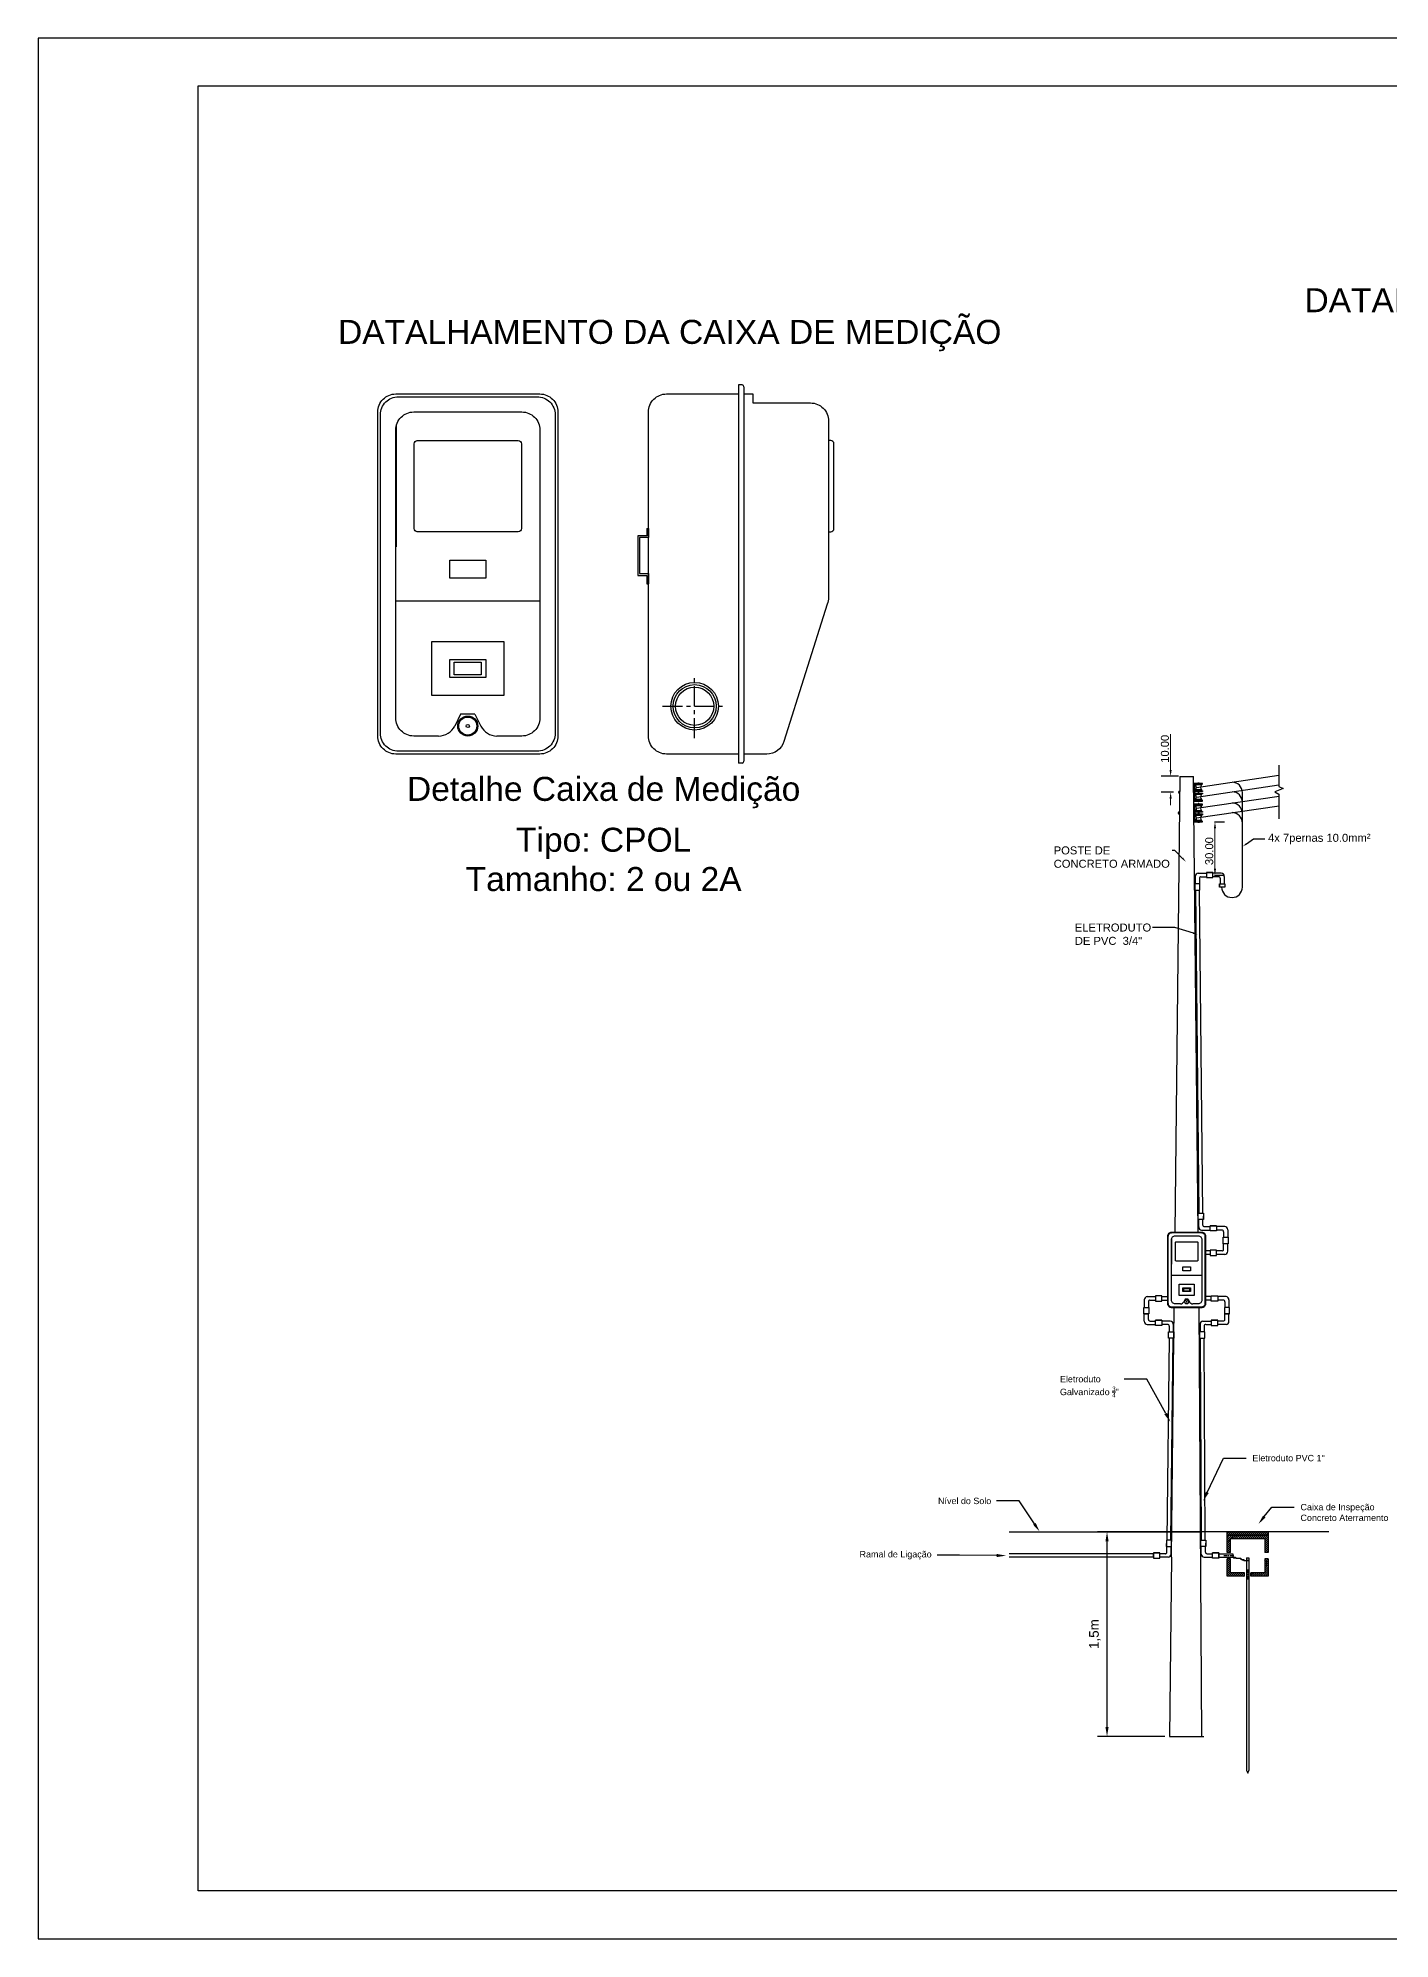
# Model space of a CAD drawing. Header units: millimetres. Extents: x 100 to 940, y 100 to 694.
# Drawn here: x 100 to 522, y 100 to 694 of the extents above; entities that cross this region are included whole.
import ezdxf
from ezdxf import colors
from ezdxf.entities.mleader import LeaderData, LeaderLine
from ezdxf.enums import TextEntityAlignment as Align
from ezdxf.math import Vec2, Vec3

# ---------------------------------------------------------------- set-up
doc = ezdxf.new("R2010")
doc.units = ezdxf.units.MM
doc.linetypes.add('CENTER', pattern=[2, 1.25, -0.25, 0.25, -0.25])
doc.layers.add('TXT', color=2, linetype='Continuous')
doc.styles.add('Annotative', font='Arial.ttf')
doc.styles.add('Notes', font='Arial.ttf', dxfattribs={"height": 3})
doc.styles.get("Standard").update_dxf_attribs({"font": 'Arial.ttf'})
doc.dimstyles.new('Electrical-Metric', dxfattribs={"dimtxt": 3, "dimasz": 3, "dimexe": 3, "dimexo": 1.5, "dimgap": 2, "dimtad": 1, "dimzin": 3, "dimdsep": 46, "dimtxsty": 'Standard', "dimcen": 3, "dimazin": 2, "dimtfac": 1, "dimtofl": 0, "dimtmove": 0, "dimatfit": 3, "dimfxl": 1, "dimfrac": 1, "dimtolj": 1, "dimtzin": 0, "dimarcsym": 0})
pattern_1 = [(45, (54.67514, -180.71044), (-0.31430896, 0.31430896), [])]

# ---------------------------------------------------------------- blocks, each defined once
blk = doc.blocks.new('*D140')
at = {"color": 0, "linetype": 'Continuous', "lineweight": -2, "transparency": 16777216}
for p, q in [((453.98, 227.25), (430.93, 227.25)), ((433.93, 166.25), (433.93, 224.25)), ((451.95, 163.25), (430.93, 163.25))]:
    blk.add_line(p, q, dxfattribs=at)
at = {"color": 0, "linetype": 'Continuous', "transparency": 16777216}
for points in [[(433.43, 224.25), (434.43, 224.25), (433.93, 227.25)], [(433.43, 166.25), (434.43, 166.25), (433.93, 163.25)]]:
    blk.add_solid(points, dxfattribs=at)
at = {"layer": 'Defpoints', "color": 0, "linetype": 'Continuous', "transparency": 16777216}
for p in [(433.93, 227.25), (455.48, 227.25), (453.45, 163.25)]:
    blk.add_point(p, dxfattribs=at)
at = {"color": 0, "linetype": 'Continuous', "transparency": 16777216, "insert": (430.13, 195.25), "char_height": 3, "attachment_point": 5, "rotation": 90}
blk.add_mtext('\\A1;1,5m', dxfattribs=at)
blk = doc.blocks.new('*D141')
at = {"color": 0, "lineweight": -2, "transparency": 16777216}
for p, q in [((467.48, 449.05), (470.65, 449.05)), ((467.48, 432.4), (470.65, 432.4))]:
    blk.add_line(p, q, dxfattribs=at)
at = {"color": 0, "lineweight": 5, "transparency": 16777216}
blk.add_line((467.65, 434.4), (467.65, 447.05), dxfattribs=at)
at = {"color": 0, "transparency": 16777216}
for points in [[(467.32, 447.05), (467.98, 447.05), (467.65, 449.05)], [(467.32, 434.4), (467.98, 434.4), (467.65, 432.4)]]:
    blk.add_solid(points, dxfattribs=at)
at = {"layer": 'Defpoints', "color": 0, "transparency": 16777216}
for p in [(465.98, 449.05), (467.65, 449.05), (465.98, 432.4)]:
    blk.add_point(p, dxfattribs=at)
at = {"color": 0, "transparency": 16777216, "insert": (465.87, 439.9), "char_height": 2.5, "attachment_point": 5, "rotation": 90}
blk.add_mtext('\\A1;30.00', dxfattribs=at)
blk = doc.blocks.new('*D142')
at = {"color": 0, "lineweight": 5, "transparency": 16777216}
for p, q in [((453.8, 465.27), (453.8, 476.46)), ((453.8, 456.29), (453.8, 454.29))]:
    blk.add_line(p, q, dxfattribs=at)
at = {"color": 0, "lineweight": -2, "transparency": 16777216}
for p, q in [((456.3, 463.27), (450.8, 463.27)), ((454.73, 458.29), (450.8, 458.29))]:
    blk.add_line(p, q, dxfattribs=at)
at = {"color": 0, "transparency": 16777216}
for points in [[(453.46, 465.27), (454.13, 465.27), (453.8, 463.27)], [(453.46, 456.29), (454.13, 456.29), (453.8, 458.29)]]:
    blk.add_solid(points, dxfattribs=at)
at = {"layer": 'Defpoints', "color": 0, "transparency": 16777216}
for p in [(453.8, 463.27), (456.23, 458.29), (457.8, 463.27)]:
    blk.add_point(p, dxfattribs=at)
at = {"color": 0, "transparency": 16777216, "insert": (452.02, 471.86), "char_height": 2.5, "attachment_point": 5, "rotation": 90}
blk.add_mtext('\\A1;10.00', dxfattribs=at)

msp = doc.modelspace()

# ---------------------------------------------------------------- hatches: boundary and pattern name
at = {"linetype": 'Continuous'}
h = msp.add_hatch(dxfattribs=at)
h.set_pattern_fill('ANSI31', color=256, scale=0.14)
h.set_pattern_definition(pattern_1)
h.paths.add_polyline_path([(471.443, 227.246), (471.443, 226.186), (484.293, 226.186), (484.293, 227.246)])
h = msp.add_hatch(dxfattribs=at)
h.set_pattern_fill('ANSI31', color=256, scale=0.14)
h.set_pattern_definition(pattern_1)
h.paths.add_polyline_path([(472.513, 214.396), (472.513, 218.751), (471.443, 218.751), (471.443, 213.326), (476.868, 213.326), (476.868, 214.396)], flags=17)
h.paths.add_polyline_path([(483.223, 220.751), (484.293, 220.751), (484.293, 226.166), (471.443, 226.166), (471.443, 220.751), (472.513, 220.751), (472.513, 225.106), (483.223, 225.106)])
h.paths.add_polyline_path([(484.293, 218.751), (483.223, 218.751), (483.223, 214.396), (478.868, 214.396), (478.868, 213.326), (484.293, 213.326)])

# ---------------------------------------------------------------- linework, layer by layer
for p, q in [((318.819, 585.539), (318.819, 467.414)), ((319.944, 585.539), (318.819, 585.539)), ((320.507, 584.977), (320.507, 467.977)), ((320.507, 582.727), (323.319, 582.727)), ((323.319, 582.727), (323.319, 579.914)), ((290.132, 540.685), (290.132, 538.435)), ((290.132, 540.685), (290.694, 540.685)), ((290.694, 540.685), (290.694, 537.872)), ((290.132, 538.435), (287.319, 538.435)), ((287.319, 538.435), (287.319, 526.06)), ((290.694, 537.872), (287.882, 537.872)), ((287.882, 537.872), (287.882, 526.622)), ((256.746, 526.477), (256.746, 509.602)), ((287.319, 526.06), (290.132, 526.06)), ((287.882, 526.622), (290.694, 526.622)), ((290.132, 526.06), (290.132, 523.438)), ((290.132, 523.438), (290.694, 523.438)), ((290.694, 526.622), (290.694, 523.438)), ((256.746, 518.039), (211.746, 518.039)), ((231.996, 482.683), (230.169, 478.985)), ((236.496, 482.683), (231.996, 482.683)), ((236.496, 482.683), (238.323, 478.985)), ((319.944, 467.414), (318.819, 467.414)), ((456.654, 463.246), (455.156, 320.871)), ((462.442, 320.871), (460.954, 463.246)), ((461.811, 378.446), (461.73, 390.442)), ((462.442, 320.871), (462.057, 355.946)), ((463.53, 309.058), (463.53, 305.515)), ((463.53, 307.286), (454.08, 307.286)), ((458.332, 299.862), (457.948, 299.085)), ((459.277, 299.862), (458.332, 299.862)), ((459.277, 299.862), (459.661, 299.085)), ((463.545, 163.246), (462.701, 297.246)), ((403.354, 227.246), (463.471, 227.246)), ((503.223, 227.246), (439.663, 227.246)), ((468.901, 220.295), (473.229, 220.295)), ((472.513, 220.751), (471.443, 220.751)), ((473.229, 220.295), (473.229, 219.207)), ((454.051, 219.28), (453.454, 163.246)), ((473.229, 219.207), (468.901, 219.202)), ((472.513, 218.751), (471.443, 218.751)), ((473.229, 219.403), (473.513, 219.27)), ((473.229, 219.256), (473.531, 219.11)), ((473.513, 219.27), (473.958, 219.27)), ((473.531, 219.11), (473.778, 219.11)), ((473.778, 219.11), (474.047, 219.11)), ((473.958, 219.27), (474.361, 219.025)), ((474.047, 219.11), (474.417, 218.931)), ((474.361, 219.025), (474.664, 219.025)), ((474.417, 218.931), (474.776, 218.931)), ((474.664, 219.025), (475.057, 219.025)), ((474.776, 218.931), (475.034, 218.931)), ((475.034, 218.931), (475.472, 218.931)), ((475.057, 219.025), (475.472, 219.025)), ((475.472, 219.025), (475.965, 218.645)), ((475.472, 218.931), (475.774, 218.628)), ((475.774, 218.628), (476.167, 218.483)), ((475.965, 218.645), (476.195, 218.531)), ((476.167, 218.483), (476.425, 218.483)), ((476.195, 218.531), (476.537, 218.531)), ((476.425, 218.483), (476.806, 218.303)), ((476.537, 218.531), (476.851, 218.383)), ((476.806, 218.303), (476.997, 218.214)), ((476.851, 218.383), (477.11, 218.261)), ((476.868, 213.326), (476.868, 214.396)), ((476.997, 218.214), (477.46, 218.214)), ((477.11, 218.261), (477.322, 218.261)), ((477.322, 218.261), (477.46, 218.261)), ((477.46, 219.099), (477.46, 152.637)), ((478.018, 218.261), (477.46, 218.261)), ((477.46, 218.214), (477.704, 218.214)), ((477.704, 218.214), (477.523, 218.214)), ((477.704, 218.214), (478.096, 218.214)), ((478.276, 218.214), (477.704, 218.214)), ((477.782, 218.261), (478.276, 218.261)), ((478.276, 219.099), (478.276, 152.637)), ((478.868, 213.326), (478.868, 214.396)), ((453.454, 163.246), (464.154, 163.246)), ((477.46, 152.637), (477.868, 151.821)), ((477.868, 151.821), (478.276, 152.637))]:
    msp.add_line(p, q, dxfattribs=at)
for p, q in [((211.925, 572.883), (211.925, 553.899)), ((211.925, 553.899), (211.925, 534.914)), ((461.88, 459.781), (487.648, 463.588)), ((487.648, 466.79), (487.648, 460.082)), ((456.352, 458.415), (456.227, 458.415)), ((456.227, 458.415), (456.227, 458.165)), ((456.227, 458.165), (456.352, 458.165)), ((456.602, 458.54), (456.352, 458.54)), ((456.352, 458.54), (456.352, 458.04)), ((456.352, 458.04), (456.601, 458.039)), ((456.602, 458.54), (456.6, 458.039)), ((456.654, 463.246), (460.954, 463.246)), ((463.757, 461.031), (461.007, 461.031)), ((461.007, 461.031), (461.007, 455.531)), ((463.757, 460.781), (461.257, 460.781)), ((461.257, 460.781), (461.257, 458.781)), ((461.257, 458.781), (463.757, 458.781)), ((463.757, 458.531), (461.257, 458.531)), ((461.257, 458.531), (461.257, 458.031)), ((461.257, 458.406), (461.382, 458.406)), ((461.257, 458.406), (461.257, 458.156)), ((461.257, 458.406), (461.382, 458.406)), ((461.257, 458.406), (461.257, 458.156)), ((461.377, 458.331), (461.257, 458.331)), ((461.377, 458.231), (461.257, 458.231)), ((461.382, 458.156), (461.257, 458.156)), ((461.382, 458.156), (461.257, 458.156)), ((461.257, 458.031), (463.757, 458.031)), ((463.757, 457.781), (461.257, 457.781)), ((461.257, 457.781), (461.257, 455.781)), ((461.377, 458.331), (461.382, 458.406)), ((461.377, 458.231), (461.377, 458.331)), ((461.377, 458.231), (461.382, 458.156)), ((461.387, 458.331), (461.382, 458.406)), ((461.387, 458.231), (461.382, 458.156)), ((461.387, 458.231), (461.387, 458.331)), ((463.455, 460.555), (461.558, 460.555)), ((463.455, 457.555), (461.558, 457.555)), ((463.454, 459.009), (461.56, 459.009)), ((463.382, 460.781), (461.632, 460.781)), ((463.382, 458.781), (461.632, 458.781)), ((463.382, 457.781), (461.632, 457.781)), ((461.88, 456.782), (487.648, 460.589)), ((462.757, 461.081), (462.257, 461.081)), ((462.257, 461.081), (462.257, 461.031)), ((462.257, 461.031), (462.757, 461.031)), ((462.257, 458.531), (462.257, 458.481)), ((462.757, 458.531), (462.257, 458.531)), ((462.257, 458.481), (462.757, 458.481)), ((462.757, 458.081), (462.257, 458.081)), ((462.257, 458.081), (462.257, 458.031)), ((462.257, 458.031), (462.757, 458.031)), ((462.632, 461.131), (462.382, 461.131)), ((462.382, 461.131), (462.382, 461.081)), ((462.382, 458.481), (462.382, 458.431)), ((462.382, 458.431), (462.632, 458.431)), ((462.632, 458.131), (462.382, 458.131)), ((462.382, 458.131), (462.382, 458.081)), ((462.632, 461.081), (462.632, 461.131)), ((462.632, 458.431), (462.632, 458.481)), ((462.632, 458.081), (462.632, 458.131)), ((462.757, 461.031), (462.757, 461.081)), ((462.757, 458.481), (462.757, 458.531)), ((462.757, 458.031), (462.757, 458.081)), ((463.757, 460.781), (463.757, 461.031)), ((463.757, 458.781), (463.757, 458.531)), ((463.757, 458.031), (463.757, 457.781)), ((476.225, 428.65), (476.225, 458.17)), ((488.962, 459.463), (486.306, 458.416)), ((486.306, 458.416), (487.648, 457.702)), ((487.648, 460.082), (488.962, 459.463)), ((487.648, 457.702), (487.648, 449.938)), ((456.283, 451.916), (456.158, 451.916)), ((456.158, 451.916), (456.158, 451.666)), ((456.158, 451.666), (456.283, 451.666)), ((456.533, 452.041), (456.283, 452.041)), ((456.283, 452.041), (456.283, 451.541)), ((456.283, 451.541), (456.532, 451.54)), ((456.533, 452.041), (456.531, 451.54)), ((461.007, 455.531), (463.757, 455.531)), ((463.79, 454.532), (461.04, 454.532)), ((461.04, 454.532), (461.04, 449.032)), ((461.257, 455.781), (463.757, 455.781)), ((463.79, 454.282), (461.29, 454.282)), ((461.29, 454.282), (461.29, 452.282)), ((461.29, 452.282), (463.79, 452.282)), ((463.79, 452.032), (461.29, 452.032)), ((461.29, 452.032), (461.29, 451.532)), ((461.29, 451.907), (461.415, 451.907)), ((461.29, 451.907), (461.29, 451.657)), ((461.29, 451.907), (461.415, 451.907)), ((461.29, 451.907), (461.29, 451.657)), ((461.29, 451.907), (461.415, 451.907)), ((461.29, 451.907), (461.29, 451.657)), ((461.41, 451.832), (461.29, 451.832)), ((461.41, 451.732), (461.29, 451.732)), ((461.415, 451.657), (461.29, 451.657)), ((461.415, 451.657), (461.29, 451.657)), ((461.415, 451.657), (461.29, 451.657)), ((461.29, 451.532), (463.79, 451.532)), ((461.41, 451.832), (461.415, 451.907)), ((461.41, 451.732), (461.41, 451.832)), ((461.41, 451.732), (461.415, 451.657)), ((461.42, 451.832), (461.415, 451.907)), ((461.42, 451.732), (461.415, 451.657)), ((461.42, 451.732), (461.42, 451.832)), ((463.454, 456.009), (461.56, 456.009)), ((463.488, 454.055), (461.591, 454.055)), ((463.487, 452.509), (461.593, 452.509)), ((463.382, 455.781), (461.632, 455.781)), ((463.415, 454.282), (461.665, 454.282)), ((463.415, 452.282), (461.665, 452.282)), ((461.913, 453.281), (487.681, 457.088)), ((461.913, 450.281), (487.681, 454.088)), ((462.257, 455.531), (462.257, 455.481)), ((462.757, 455.531), (462.257, 455.531)), ((462.257, 455.481), (462.757, 455.481)), ((462.79, 454.582), (462.29, 454.582)), ((462.29, 454.582), (462.29, 454.532)), ((462.29, 454.532), (462.79, 454.532)), ((462.29, 452.032), (462.29, 451.982)), ((462.79, 452.032), (462.29, 452.032)), ((462.29, 451.982), (462.79, 451.982)), ((462.79, 451.582), (462.29, 451.582)), ((462.29, 451.582), (462.29, 451.532)), ((462.29, 451.532), (462.79, 451.532)), ((462.382, 455.481), (462.382, 455.431)), ((462.382, 455.431), (462.632, 455.431)), ((462.665, 454.632), (462.415, 454.632)), ((462.415, 454.632), (462.415, 454.582)), ((462.415, 451.982), (462.415, 451.932)), ((462.415, 451.932), (462.665, 451.932)), ((462.665, 451.632), (462.415, 451.632)), ((462.415, 451.632), (462.415, 451.582)), ((462.632, 455.431), (462.632, 455.481)), ((462.665, 454.582), (462.665, 454.632)), ((462.665, 451.932), (462.665, 451.982)), ((462.665, 451.582), (462.665, 451.632)), ((462.757, 455.481), (462.757, 455.531)), ((462.79, 454.532), (462.79, 454.582)), ((462.79, 451.982), (462.79, 452.032)), ((462.79, 451.532), (462.79, 451.582)), ((463.757, 455.531), (463.757, 455.781)), ((463.79, 454.282), (463.79, 454.532)), ((463.79, 452.282), (463.79, 452.032)), ((463.79, 451.532), (463.79, 451.282)), ((461.04, 449.032), (463.79, 449.032)), ((463.79, 451.282), (461.29, 451.282)), ((461.29, 451.282), (461.29, 449.282)), ((461.29, 449.282), (463.79, 449.282)), ((463.488, 451.055), (461.591, 451.055)), ((463.487, 449.509), (461.593, 449.509)), ((463.415, 451.282), (461.665, 451.282)), ((463.415, 449.282), (461.665, 449.282)), ((462.29, 449.032), (462.29, 448.982)), ((462.79, 449.032), (462.29, 449.032)), ((462.29, 448.982), (462.79, 448.982)), ((462.415, 448.982), (462.415, 448.932)), ((462.415, 448.932), (462.665, 448.932)), ((462.665, 448.932), (462.665, 448.982)), ((462.79, 448.982), (462.79, 449.032)), ((463.79, 449.032), (463.79, 449.282)), ((461.509, 429.649), (461.326, 429.649)), ((461.326, 429.649), (461.326, 427.649)), ((461.405, 427.649), (462.88, 427.649)), ((461.509, 431.99), (461.509, 429.649)), ((461.53, 427.649), (462.584, 326.817)), ((462.419, 432.987), (465.026, 432.987)), ((462.776, 431.399), (462.776, 429.649)), ((463.851, 326.817), (462.797, 427.649)), ((463.276, 431.899), (465.026, 431.899)), ((465.026, 433.259), (467.026, 433.259)), ((465.026, 431.81), (465.026, 431.626)), ((469.632, 432.987), (467.026, 432.987)), ((468.776, 431.899), (467.026, 431.899)), ((469.092, 429.649), (469.092, 428.649)), ((470.725, 428.649), (469.092, 428.649)), ((469.276, 431.399), (469.276, 429.649)), ((470.542, 431.99), (470.542, 429.649)), ((470.542, 429.649), (470.725, 429.649)), ((462.584, 324.817), (462.401, 324.817)), ((462.584, 322.476), (462.584, 324.817)), ((463.494, 321.479), (466.101, 321.479)), ((463.851, 323.067), (463.851, 324.817)), ((464.034, 324.817), (464.034, 325.817)), ((464.351, 322.567), (466.101, 322.567)), ((468.101, 322.84), (466.101, 322.84)), ((470.707, 322.567), (468.101, 322.567)), ((469.851, 321.479), (468.101, 321.479)), ((468.101, 321.39), (468.101, 321.207)), ((470.351, 320.979), (470.351, 319.229)), ((471.617, 321.57), (471.617, 319.229)), ((454.117, 318.804), (454.117, 314.817)), ((454.117, 314.817), (454.117, 310.83)), ((466.101, 314.954), (464.711, 314.954)), ((469.851, 314.954), (468.101, 314.954)), ((470.351, 317.204), (470.351, 317.229)), ((470.351, 315.454), (470.351, 317.204)), ((471.617, 319.229), (471.8, 319.229)), ((471.617, 314.863), (471.617, 317.204)), ((471.8, 319.229), (471.8, 317.229)), ((466.101, 313.866), (464.711, 313.866)), ((466.101, 313.777), (466.101, 313.594)), ((470.707, 313.866), (468.101, 313.866)), ((445.58, 299.69), (445.58, 297.349)), ((446.49, 300.687), (449.096, 300.687)), ((446.846, 299.099), (446.846, 297.349)), ((446.846, 297.349), (446.846, 297.324)), ((447.346, 299.599), (449.096, 299.599)), ((451.096, 300.776), (451.096, 300.96)), ((451.096, 300.687), (452.898, 300.687)), ((451.096, 299.599), (452.898, 299.599)), ((454.051, 219.28), (454.899, 297.246)), ((466.513, 300.687), (464.711, 300.687)), ((466.513, 299.599), (464.711, 299.599)), ((466.513, 300.776), (466.513, 300.96)), ((471.119, 300.687), (468.513, 300.687)), ((470.263, 299.599), (468.513, 299.599)), ((470.763, 299.099), (470.763, 297.349)), ((470.763, 297.349), (470.763, 297.324)), ((472.029, 299.69), (472.029, 297.349)), ((445.58, 295.324), (446.846, 295.324)), ((445.58, 292.983), (445.58, 295.324)), ((446.49, 291.986), (449.096, 291.986)), ((446.846, 293.574), (446.846, 295.324)), ((447.346, 293.074), (449.096, 293.074)), ((451.096, 293.347), (449.096, 293.347)), ((453.703, 293.074), (451.096, 293.074)), ((452.846, 291.986), (451.096, 291.986)), ((451.096, 291.897), (451.096, 291.714)), ((453.346, 291.486), (453.346, 289.736)), ((454.612, 292.077), (454.612, 289.736)), ((462.997, 292.077), (462.997, 289.736)), ((463.907, 293.074), (466.513, 293.074)), ((464.263, 291.486), (464.263, 289.736)), ((464.763, 291.986), (466.513, 291.986)), ((466.513, 293.347), (468.513, 293.347)), ((466.513, 291.897), (466.513, 291.714)), ((470.263, 293.074), (468.513, 293.074)), ((471.119, 291.986), (468.513, 291.986)), ((470.763, 293.574), (470.763, 295.324)), ((472.029, 295.324), (470.763, 295.324)), ((472.029, 292.983), (472.029, 295.324)), ((453.324, 287.736), (452.635, 224.618)), ((454.716, 287.736), (453.242, 287.736)), ((453.901, 224.618), (454.591, 287.736)), ((454.612, 289.736), (454.796, 289.736)), ((454.796, 289.736), (454.796, 287.736)), ((462.997, 289.736), (462.813, 289.736)), ((462.813, 289.736), (462.813, 287.736)), ((462.893, 287.736), (464.367, 287.736)), ((463.008, 287.736), (463.373, 224.618)), ((464.639, 224.618), (464.275, 287.736)), ((454.138, 227.246), (453.05, 227.246)), ((454.138, 227.246), (463.471, 227.246)), ((448.409, 220.35), (403.354, 220.35)), ((448.409, 220.622), (450.409, 220.622)), ((448.409, 219.262), (448.409, 220.35)), ((452.159, 220.35), (450.409, 220.35)), ((452.476, 222.6), (452.476, 223.6)), ((452.659, 220.85), (452.659, 222.6)), ((453.925, 220.258), (453.925, 222.6)), ((453.925, 222.6), (454.109, 222.6)), ((463.385, 222.618), (463.201, 222.618)), ((463.385, 220.277), (463.385, 222.618)), ((464.651, 220.868), (464.651, 222.618)), ((464.834, 222.618), (464.834, 223.618)), ((465.151, 220.368), (466.901, 220.368)), ((468.901, 220.641), (466.901, 220.641)), ((468.901, 219.28), (468.901, 220.368)), ((484.293, 220.751), (483.223, 220.751)), ((448.409, 219.262), (403.354, 219.262)), ((448.409, 219.173), (448.409, 218.989)), ((453.015, 219.262), (450.409, 219.262)), ((464.295, 219.28), (466.901, 219.28)), ((468.901, 219.191), (468.901, 219.007)), ((477.46, 219.099), (478.276, 219.099)), ((484.293, 218.751), (483.223, 218.751))]:
    msp.add_line(p, q)
at = {"linetype": 'CENTER', "ltscale": 5}
for p, q in [((305.114, 475.156), (305.114, 495.156)), ((295.114, 485.156), (315.114, 485.156))]:
    msp.add_line(p, q, dxfattribs=at)
at = {"linetype": 'CENTER'}
for p, q in [((473.513, 219.751), (470.443, 219.751)), ((477.868, 212.326), (477.868, 215.396))]:
    msp.add_line(p, q, dxfattribs=at)
for points in [[(100, 100), (940, 100), (940, 693.939), (100, 693.939)], [(150, 679), (925, 679), (925, 115), (150, 115)], [(462.959, 429.649), (461.326, 429.649), (461.326, 427.649), (462.959, 427.649)], [(465.026, 433.259), (465.026, 431.626), (467.026, 431.626), (467.026, 433.259)], [(462.401, 326.817), (464.034, 326.817), (464.034, 324.817), (462.401, 324.817)], [(468.101, 322.84), (468.101, 321.207), (466.101, 321.207), (466.101, 322.84)], [(466.101, 315.227), (466.101, 313.594), (468.101, 313.594), (468.101, 315.227)], [(470.167, 319.229), (471.8, 319.229), (471.8, 317.229), (470.167, 317.229)], [(447.03, 295.324), (445.396, 295.324), (445.396, 297.324), (447.03, 297.324)], [(451.096, 299.327), (451.096, 300.96), (449.096, 300.96), (449.096, 299.327)], [(466.513, 299.326), (466.513, 300.96), (468.513, 300.96), (468.513, 299.326)], [(470.58, 295.324), (472.213, 295.324), (472.213, 297.324), (470.58, 297.324)], [(451.096, 293.347), (451.096, 291.714), (449.096, 291.714), (449.096, 293.347)], [(466.513, 293.347), (466.513, 291.714), (468.513, 291.714), (468.513, 293.347)], [(453.163, 289.736), (454.796, 289.736), (454.796, 287.736), (453.163, 287.736)], [(464.447, 289.736), (462.813, 289.736), (462.813, 287.736), (464.447, 287.736)], [(448.409, 220.622), (448.409, 218.989), (450.409, 218.989), (450.409, 220.622)], [(454.109, 224.6), (452.476, 224.6), (452.476, 222.6), (454.109, 222.6)], [(463.201, 224.618), (464.834, 224.618), (464.834, 222.618), (463.201, 222.618)], [(468.901, 220.641), (468.901, 219.007), (466.901, 219.007), (466.901, 220.641)]]:
    msp.add_lwpolyline(points, close=True)
at = {"linetype": 'Continuous'}
for points in [[(211.746, 582.727), (256.746, 582.727, -0.4142136), (262.371, 577.102), (262.371, 475.852, -0.4142136), (256.746, 470.227), (211.746, 470.227, -0.4142136), (206.121, 475.852), (206.121, 577.102, -0.4142136)], [(212.59, 581.883), (255.902, 581.883, -0.4142136), (261.527, 576.258), (261.527, 476.696, -0.4142136), (255.902, 471.071), (212.59, 471.071, -0.4142136), (206.965, 476.696), (206.965, 576.258, -0.4142136)], [(454.08, 320.871), (463.53, 320.871, -0.4142136), (464.711, 319.69), (464.711, 298.427, -0.4142136), (463.53, 297.246), (454.08, 297.246, -0.4142136), (452.898, 298.427), (452.898, 319.69, -0.4142136)], [(454.257, 320.694), (463.352, 320.694, -0.4142136), (464.534, 319.512), (464.534, 298.604, -0.4142136), (463.352, 297.423), (454.257, 297.423, -0.4142136), (453.076, 298.604), (453.076, 319.512, -0.4142136)]]:
    msp.add_lwpolyline(points, format="xyb", close=True, dxfattribs=at)
for points in [[(318.819, 470.227), (296.319, 470.227, -0.4142136), (290.694, 475.852), (290.694, 577.102, -0.4142136), (296.319, 582.727), (318.819, 582.727)], [(225.126, 475.852), (217.371, 475.852, -0.4142136), (211.746, 481.477), (211.746, 571.477, -0.4142136), (217.371, 577.102), (251.121, 577.102, -0.4142136), (256.746, 571.477), (256.746, 481.477, -0.4142136), (251.121, 475.852), (243.366, 475.852)], [(323.319, 579.914), (341.319, 579.914, -0.4142136), (346.944, 574.289), (346.944, 519.152, -0.0979633), (346.52, 517.011), (332.997, 474.159, -0.3272633), (327.633, 470.227), (320.507, 470.227)], [(456.889, 298.427), (455.261, 298.427, -0.4142136), (454.08, 299.608), (454.08, 318.508, -0.4142136), (455.261, 319.69), (462.348, 319.69, -0.4142136), (463.53, 318.508), (463.53, 299.608, -0.4142136), (462.348, 298.427), (460.72, 298.427)]]:
    msp.add_lwpolyline(points, format="xyb", dxfattribs=at)
for points in [[(320.507, 582.727), (323.319, 582.727)], [(327.257, 470.227), (320.507, 470.227)], [(471.443, 220.751), (471.443, 226.166), (484.293, 226.166), (484.293, 220.751)], [(472.513, 220.751), (472.513, 225.106), (483.223, 225.106), (483.223, 220.751)], [(476.868, 213.326), (471.443, 213.326), (471.443, 218.751)], [(476.868, 214.396), (472.513, 214.396), (472.513, 218.751)], [(484.293, 218.751), (484.293, 213.326), (478.868, 213.326)], [(483.223, 218.751), (483.223, 214.396), (478.868, 214.396)]]:
    msp.add_lwpolyline(points, dxfattribs=at)
for points in [[(218.483, 568.137), (250.01, 568.137, -0.4142136), (251.01, 567.137), (251.01, 540.661, -0.4142136), (250.01, 539.661), (218.483, 539.661, -0.4142136), (217.483, 540.661), (217.483, 567.137, -0.4142136)], [(455.494, 317.807), (462.115, 317.807, -0.4142136), (462.325, 317.597), (462.325, 312.037, -0.4142136), (462.115, 311.827), (455.494, 311.827, -0.4142136), (455.284, 312.037), (455.284, 317.597, -0.4142136)]]:
    msp.add_lwpolyline(points, format="xyb", close=True)
for points in [[(346.944, 568.137), (346.944, 539.661)], [(469.092, 428.649), (469.092, 429.649), (470.725, 429.649), (470.725, 428.649)], [(464.034, 325.817), (464.034, 324.817), (462.401, 324.817), (462.401, 325.817)], [(452.476, 223.6), (452.476, 222.6), (454.109, 222.6), (454.109, 223.6)], [(464.834, 223.618), (464.834, 222.618), (463.201, 222.618), (463.201, 223.618)]]:
    msp.add_lwpolyline(points)
msp.add_lwpolyline([(346.944, 539.661), (347.617, 539.661, 0.4142136), (348.617, 540.661), (348.617, 567.137, 0.4142136), (347.617, 568.137), (346.944, 568.137)], format="xyb")
for points in [[(228.621, 530.831), (239.871, 530.831), (239.871, 525.206), (228.621, 525.206)], [(222.996, 505.383), (245.496, 505.383), (245.496, 488.508), (222.996, 488.508)], [(228.621, 499.758), (239.871, 499.758), (239.871, 494.133), (228.621, 494.133)], [(230.027, 498.914), (238.465, 498.914), (238.465, 494.977), (230.027, 494.977)], [(457.623, 309.973), (459.986, 309.973), (459.986, 308.791), (457.623, 308.791)], [(456.442, 304.629), (461.167, 304.629), (461.167, 301.085), (456.442, 301.085)], [(457.623, 303.447), (459.986, 303.447), (459.986, 302.266), (457.623, 302.266)], [(457.919, 303.27), (459.691, 303.27), (459.691, 302.443), (457.919, 302.443)], [(471.443, 227.246), (484.293, 227.246), (484.293, 226.186), (471.443, 226.186)]]:
    msp.add_lwpolyline(points, close=True, dxfattribs=at)
for radius in [7.434, 6.745, 5.979]:
    msp.add_circle((305.114, 485.156), radius, dxfattribs=at)
for centre, radius in [((234.246, 478.978), 3.126), ((234.246, 478.978), 2.818), ((234.246, 478.978), 0.497), ((458.805, 299.084), 0.657), ((458.805, 299.084), 0.592), ((458.805, 299.084), 0.104)]:
    msp.add_circle(centre, radius)
for centre, radius, start, end in [((319.944, 584.977), 0.562, 0, 90), ((225.126, 481.477), 5.625, 270, 333.708201), ((243.366, 481.477), 5.625, 206.291799, 270), ((319.944, 467.977), 0.562, 270, 0), ((462.507, 431.993), 0.998, 95.065642, 180.146912), ((463.276, 431.399), 0.5, 89.998717, 180.005056), ((468.776, 431.399), 0.5, 359.994944, 90.001283), ((469.544, 431.993), 0.998, 359.853088, 84.934358), ((463.582, 322.473), 0.998, 179.853088, 264.934358), ((464.351, 323.067), 0.5, 179.994944, 270.001283), ((469.851, 320.979), 0.5, 359.994944, 90.001283), ((470.619, 321.573), 0.998, 359.853088, 84.934358), ((469.851, 315.454), 0.5, 269.998557, 0.004895), ((470.619, 314.86), 0.998, 275.065481, 0.146752), ((446.578, 299.693), 0.998, 95.065802, 180.147073), ((447.346, 299.099), 0.5, 89.998877, 180.005216), ((456.889, 299.608), 1.181, 270, 333.708201), ((460.72, 299.608), 1.181, 206.291799, 270), ((470.263, 299.099), 0.5, 359.995426, 90.001764), ((471.031, 299.693), 0.998, 359.853569, 84.934839), ((446.578, 292.98), 0.998, 179.853088, 264.934358), ((447.346, 293.574), 0.5, 179.994944, 270.001283), ((452.846, 291.486), 0.5, 359.994944, 90.001283), ((453.614, 292.08), 0.998, 359.853088, 84.934358), ((463.995, 292.08), 0.998, 95.066283, 180.147554), ((464.763, 291.486), 0.5, 89.999359, 180.005697), ((470.263, 293.574), 0.5, 269.999359, 0.005697), ((471.031, 292.98), 0.998, 275.066283, 0.147554), ((452.159, 220.85), 0.5, 269.998717, 0.005056), ((452.927, 220.256), 0.998, 275.065642, 0.146912), ((464.383, 220.274), 0.998, 179.853088, 264.934358), ((465.151, 220.868), 0.5, 179.994944, 270.001283)]:
    msp.add_arc(centre, radius, start, end, dxfattribs=at)
for centre, radius, start, end in [((461.632, 460.656), 0.125, 90, 233.949086), ((461.632, 458.906), 0.125, 125.183628, 270), ((461.632, 457.656), 0.125, 90, 233.949086), ((460.786, 459.781), 1.093, 315.028677, 45.085275), ((460.786, 456.781), 1.093, 315.028677, 45.085275), ((464.227, 459.781), 1.093, 134.909688, 224.97636), ((464.227, 456.781), 1.093, 134.909688, 224.97636), ((463.382, 460.656), 0.125, 306.050914, 90), ((463.382, 458.906), 0.125, 270, 54.816372), ((463.382, 457.656), 0.125, 306.050914, 90), ((472.975, 458.17), 3.25, 0, 90), ((472.975, 455.171), 3.25, 0, 90), ((461.632, 455.906), 0.125, 125.183628, 270), ((461.665, 454.157), 0.125, 90, 233.949086), ((461.665, 452.407), 0.125, 125.183628, 270), ((460.819, 453.281), 1.093, 315.028677, 45.085275), ((464.26, 453.281), 1.093, 134.909688, 224.97636), ((463.382, 455.906), 0.125, 270, 54.816372), ((463.415, 454.157), 0.125, 306.050914, 90), ((463.415, 452.407), 0.125, 270, 54.816372), ((472.975, 448.666), 3.25, 0, 90), ((472.976, 451.666), 3.25, 0, 90), ((461.665, 451.157), 0.125, 90, 233.949086), ((461.665, 449.407), 0.125, 125.183628, 270), ((460.819, 450.281), 1.093, 315.028677, 45.085275), ((464.26, 450.281), 1.093, 134.909688, 224.97636), ((463.415, 451.157), 0.125, 306.050914, 90), ((463.415, 449.407), 0.125, 270, 54.816372), ((472.975, 428.65), 3.25, 180, 0)]:
    msp.add_arc(centre, radius, start, end)

# ---------------------------------------------------------------- texts
at = {"layer": 'TXT', "color": 7, "style": 'Annotative'}
for s, p in [('DATALHAMENTO DA CAIXA DE INSPEÇÃO ', (603.304, 608.274)), ('DATALHAMENTO DA CAIXA DE MEDIÇÃO ', (298.778, 598.38)), ('Detalhe Caixa de Medição', (276.684, 455.593)), ('Tipo: CPOL', (276.684, 439.699)), ('Tamanho: 2 ou 2A', (276.684, 427.423))]:
    msp.add_text(s, height=7.5, dxfattribs=at).set_placement(p, align=Align.CENTER)

# ---------------------------------------------------------------- dimensions: what is measured, and where the dimension line sits
dim = msp.add_linear_dim(base=(453.797, 463.269), p1=(456.227, 458.29), p2=(457.804, 463.269), angle=90, text='10.00', dimstyle='Electrical-Metric', override={"dimtxt": 2.5, "dimasz": 2, "dimgap": 0.5, "dimlwd": 5})
dim.commit()
dim.dimension.update_dxf_attribs({"geometry": '*D142', "text_midpoint": (452.02, 471.865)})
dim = msp.add_linear_dim(base=(467.651, 449.047), p1=(465.975, 432.403), p2=(465.975, 449.047), angle=90, text='30.00', dimstyle='Electrical-Metric', override={"dimtxt": 2.5, "dimasz": 2, "dimgap": 0.5, "dimlwd": 5})
dim.commit()
dim.dimension.update_dxf_attribs({"geometry": '*D141', "text_midpoint": (467.651, 439.902), "dimtype": 160})
at = {"linetype": 'Continuous'}
dim = msp.add_linear_dim(base=(433.932, 227.246), p1=(453.454, 163.246), p2=(455.484, 227.246), angle=90, text='1,5m', dimstyle='Electrical-Metric', dxfattribs=at)
dim.commit()
dim.dimension.update_dxf_attribs({"geometry": '*D140', "text_midpoint": (430.129, 195.246)})

# ---------------------------------------------------------------- leaders
ml = msp.add_multileader_mtext('Standard')
ml.set_content('POSTE DE \\PCONCRETO ARMADO', color=256, style='Notes')
ml.set_leader_properties()
ml.build(insert=Vec2(0, 0))
ml.multileader.update_dxf_attribs({"dogleg_length": 7, "arrow_head_size": 1.5})
ctx = ml.context
ctx.base_point, ctx.char_height, ctx.arrow_head_size, ctx.landing_gap_size, ctx.plane_origin = Vec3(416.275, 440.094), 2.5, 1.5, 1, Vec3(458.594, 436.565)
notes = []
notes.append((ctx, [(0, (1, 1, 0), (455.152, 440.094), (-1, 0), 0.923, [(0, [(458.594, 436.565)], 0, [])])]))
ctx.mtext.insert, ctx.mtext.rotation, ctx.mtext.flow_direction = Vec3(417.275, 441.366), 6.2831853, 5
ml = msp.add_multileader_mtext('Standard')
ml.set_content('4x 7pernas 10.0mm²', color=256, style='Notes')
ml.set_leader_properties()
ml.build(insert=Vec2(0, 0))
ml.multileader.update_dxf_attribs({"dogleg_length": 7, "arrow_head_size": 1.5})
ctx = ml.context
ctx.base_point, ctx.char_height, ctx.arrow_head_size, ctx.landing_gap_size, ctx.plane_origin = Vec3(483.226, 443.714), 2.5, 1.5, 1, Vec3(476.225, 441.296)
notes.append((ctx, [(0, (1, 1, 0), (479.726, 443.714), (1, 0), 3.5, [(0, [(476.225, 441.296)], 0, [])])]))
ctx.mtext.insert, ctx.mtext.rotation, ctx.mtext.flow_direction = Vec3(484.226, 445.305), 6.2831853, 5
ml = msp.add_multileader_mtext('Standard')
ml.set_content('ELETRODUTO\\PDE PVC  3/4"', color=256, style='Notes')
ml.set_leader_properties()
ml.build(insert=Vec2(0, 0))
ml.multileader.update_dxf_attribs({"dogleg_length": 7, "arrow_head_size": 1.5})
ctx = ml.context
ctx.base_point, ctx.char_height, ctx.arrow_head_size, ctx.landing_gap_size, ctx.plane_origin = Vec3(422.873, 416.007), 2.5, 1.5, 1, Vec3(462.334, 413.846)
notes.append((ctx, [(1, (1, 1, 0), (455.134, 416.007), (-1, 0), 7, [(0, [(462.334, 413.846)], 0, [])])]))
ctx.mtext.insert, ctx.mtext.rotation, ctx.mtext.flow_direction = Vec3(423.873, 417.274), 6.2831853, 5
ml = msp.add_multileader_mtext('Standard', dxfattribs=at)
ml.set_content('\\A1;Eletroduto \\PGalvanizado {\\H0.7x;\\S3/4;}"', color=256, style='Notes')
ml.set_leader_properties()
ml.build(insert=Vec2(0, 0))
ml.multileader.update_dxf_attribs({"dogleg_length": 7, "arrow_head_size": 3})
ctx = ml.context
ctx.base_point, ctx.char_height, ctx.arrow_head_size, ctx.plane_origin = Vec3(417.226, 274.915), 2, 3, Vec3(387.66, 261.513)
notes.append((ctx, [(1, (1, 1, 0), (446.321, 274.915), (-1, 0), 7, [(0, [(453.733, 261.513)], 0, [])])]))
ctx.mtext.insert, ctx.mtext.flow_direction = Vec3(419.226, 275.929), 5
ml = msp.add_multileader_mtext('Standard', dxfattribs=at)
ml.set_content('Eletroduto PVC 1"', color=256, style='Notes')
ml.set_leader_properties()
ml.build(insert=Vec2(0, 0))
ml.multileader.update_dxf_attribs({"dogleg_length": 7, "arrow_head_size": 3})
ctx = ml.context
ctx.base_point, ctx.char_height, ctx.arrow_head_size, ctx.plane_origin = Vec3(477.344, 250.239), 2, 3, Vec3(456.071, 236.837)
notes.append((ctx, [(0, (1, 1, 0), (470.344, 250.239), (1, 0), 7, [(0, [(463.975, 236.837)], 0, [])])]))
ctx.mtext.insert, ctx.mtext.flow_direction = Vec3(479.344, 251.252), 5
ml = msp.add_multileader_mtext('Standard', dxfattribs=at)
ml.set_content('Nível do Solo', color=256, style='Notes')
ml.set_leader_properties()
ml.build(insert=Vec2(0, 0))
ml.multileader.update_dxf_attribs({"dogleg_length": 7, "arrow_head_size": 3})
ctx = ml.context
ctx.base_point, ctx.char_height, ctx.arrow_head_size, ctx.plane_origin = Vec3(379.151, 236.854), 2, 3, Vec3(412.897, 227.246)
notes.append((ctx, [(0, (1, 1, 0), (406.452, 236.854), (-1, 0), 7, [(0, [(412.897, 227.246)], 0, [])])]))
ctx.mtext.insert, ctx.mtext.flow_direction = Vec3(381.151, 237.871), 5
ml = msp.add_multileader_mtext('Standard', dxfattribs=at)
ml.set_content('Caixa de Inspeção \\PConcreto Aterramento', color=256, style='Notes')
ml.set_leader_properties()
ml.build(insert=Vec2(0, 0))
ml.multileader.update_dxf_attribs({"dogleg_length": 7, "arrow_head_size": 3})
ctx = ml.context
ctx.base_point, ctx.char_height, ctx.arrow_head_size, ctx.plane_origin = Vec3(492.366, 234.916), 2, 3, Vec3(481.195, 229.612)
notes.append((ctx, [(0, (1, 1, 0), (485.366, 234.916), (1, 0), 7, [(0, [(481.195, 229.612)], 0, [])])]))
ctx.mtext.insert, ctx.mtext.flow_direction = Vec3(494.366, 235.929), 5
ml = msp.add_multileader_mtext('Standard', dxfattribs=at)
ml.set_content('Ramal de Ligação', color=256, style='Notes')
ml.set_leader_properties()
ml.build(insert=Vec2(0, 0))
ml.multileader.update_dxf_attribs({"dogleg_length": 7, "arrow_head_size": 3})
ctx = ml.context
ctx.base_point, ctx.char_height, ctx.arrow_head_size, ctx.plane_origin = Vec3(354.633, 219.921), 2, 3, Vec3(405.735, 210.313)
notes.append((ctx, [(0, (1, 1, 0), (387.831, 219.921), (-1, 0), 7, [(0, [(402.417, 219.782)], 0, [])])]))
ctx.mtext.insert, ctx.mtext.flow_direction = Vec3(356.633, 221.215), 5
for ctx, leaders in notes:
    for number, flags, end, landing, length, lines in leaders:
        leader = LeaderData()
        leader.index, (leader.has_last_leader_line, leader.has_dogleg_vector, leader.attachment_direction) = number, flags
        leader.last_leader_point, leader.dogleg_vector, leader.dogleg_length = Vec3(end), Vec3(landing), length
        for number, points, colour, breaks in lines:
            line = LeaderLine()
            line.index, line.vertices, line.color, line.breaks = number, Vec3.list(points), colors.encode_raw_color(colour), breaks
            leader.lines.append(line)
        ctx.leaders.append(leader)

doc.saveas('drawing.dxf')
